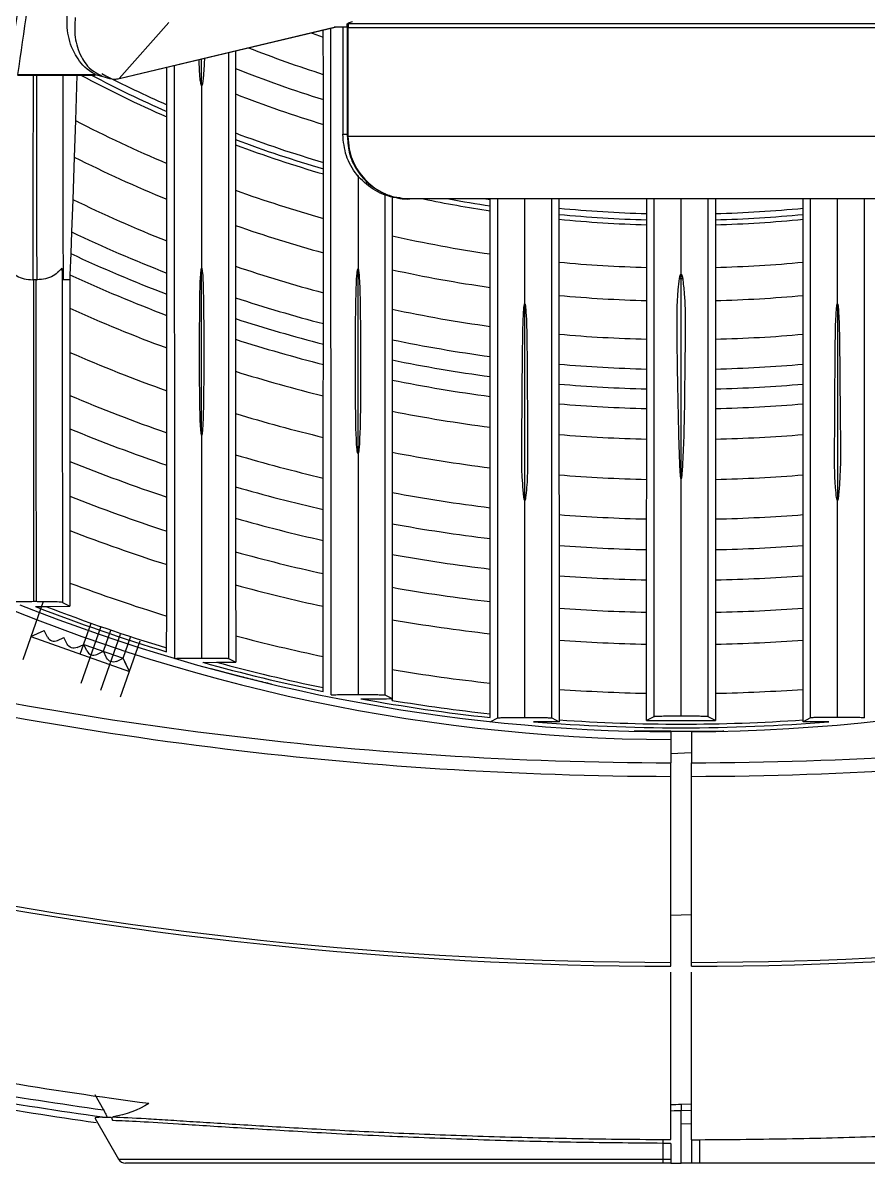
# Model space of a CAD drawing. Extents: x 9.3 to 87.2, y 0.6 to 68.8.
# Drawn here: x 79.558 to 81.18, y 22.417 to 24.606 of the extents above; entities that cross this region are included whole.
import ezdxf

# ---------------------------------------------------------------- set-up
doc = ezdxf.new("R2010")
doc.units = 0
doc.header["$MEASUREMENT"] = 0
doc.layers.add('OBJECT', color=7, linetype='CONTINUOUS')

msp = doc.modelspace()

# ---------------------------------------------------------------- linework, layer by layer
at = {"layer": 'OBJECT'}
for p, q in [((79.838, 24.6068), (79.7427, 24.4995)), ((80.1804, 24.6043), (80.182, 24.6057)), ((80.182, 24.6057), (80.1829, 24.6051)), ((79.7427, 24.4995), (80.155, 24.5979)), ((79.7461, 24.4998), (80.1569, 24.5979)), ((80.1343, 24.579), (80.1343, 24.5925)), ((80.1801, 24.5979), (80.155, 24.5979)), ((80.1716, 24.5979), (80.1716, 24.3922)), ((80.1801, 24.6009), (80.1801, 24.3882)), ((80.1817, 24.5968), (80.1817, 24.3882)), ((81.4601, 24.5968), (80.1817, 24.5968)), ((80.1829, 24.6051), (81.4589, 24.6051)), ((80.1344, 24.5073), (80.1343, 24.579)), ((79.9659, 24.5523), (79.9659, 24.5186)), ((79.8341, 24.4489), (79.8341, 24.5208)), ((79.9009, 24.4857), (79.9009, 24.5368)), ((79.9659, 24.5186), (79.9659, 24.4696)), ((79.5476, 24.5071), (79.6967, 24.5071)), ((79.5476, 24.5057), (79.6967, 24.5057)), ((79.6613, 24.5057), (79.6586, 24.4188)), ((79.6967, 24.5071), (79.7113, 24.503)), ((79.6967, 24.5057), (79.6967, 24.5071)), ((80.1344, 24.4589), (80.1344, 24.5073)), ((79.9659, 24.4696), (79.9659, 24.3948)), ((80.1344, 24.4112), (80.1344, 24.4589)), ((79.8341, 24.4358), (79.8341, 24.4489)), ((79.8341, 24.4255), (79.8341, 24.4358)), ((79.6586, 24.4188), (79.6563, 24.3485)), ((79.8341, 24.3364), (79.8341, 24.4255)), ((80.1344, 24.3383), (80.1344, 24.4112)), ((79.9659, 24.3948), (79.9659, 24.382)), ((80.1716, 24.3922), (80.1801, 24.3922)), ((80.1801, 24.3882), (80.1817, 24.3882)), ((81.4601, 24.3882), (80.1817, 24.3882)), ((79.9659, 24.382), (79.9659, 24.372)), ((79.9659, 24.372), (79.9659, 24.2848)), ((79.6563, 24.3485), (79.6536, 24.2672)), ((79.8341, 24.2674), (79.8341, 24.3364)), ((80.1344, 24.3258), (80.1344, 24.3383)), ((80.1344, 24.316), (80.1344, 24.3258)), ((80.1344, 24.2309), (80.1344, 24.316)), ((79.9659, 24.2848), (79.9659, 24.2173)), ((79.6536, 24.2672), (79.6513, 24.2047)), ((79.8341, 24.1875), (79.8341, 24.2674)), ((80.2662, 24.2721), (80.2662, 24.1975)), ((80.2967, 24.2682), (80.2957, 24.2682)), ((80.3004, 24.2682), (80.2967, 24.2682)), ((81.3414, 24.2682), (80.3004, 24.2682)), ((80.4465, 24.2682), (80.4547, 24.2669)), ((80.4547, 24.2548), (80.4547, 24.2669)), ((80.5865, 24.2682), (80.5865, 24.2505)), ((80.7549, 24.24), (80.7549, 24.2682)), ((80.8209, 24.1236), (80.8209, 24.2682)), ((80.8868, 24.2682), (80.8868, 24.24)), ((81.0553, 24.2505), (81.0553, 24.2682)), ((80.4547, 24.2453), (80.4547, 24.2548)), ((80.4547, 24.1625), (80.4547, 24.2453)), ((80.5865, 24.2505), (80.5865, 24.2384)), ((80.5865, 24.2384), (80.5865, 24.229)), ((80.7549, 24.228), (80.7549, 24.24)), ((80.8868, 24.24), (80.8868, 24.228)), ((81.0553, 24.2384), (81.0553, 24.2505)), ((81.0553, 24.229), (81.0553, 24.2384)), ((79.9659, 24.2173), (79.9659, 24.1389)), ((80.1344, 24.1648), (80.1344, 24.2309)), ((80.5865, 24.229), (80.5865, 24.1468)), ((80.7549, 24.2186), (80.7549, 24.228)), ((80.755, 24.1368), (80.7549, 24.2186)), ((80.8868, 24.228), (80.8868, 24.2186)), ((80.8868, 24.2186), (80.8868, 24.1368)), ((81.0553, 24.1468), (81.0553, 24.229)), ((79.6513, 24.2047), (79.6497, 24.1633)), ((80.2662, 24.1975), (80.2662, 24.1323)), ((79.8341, 24.1259), (79.8341, 24.1875)), ((79.6497, 24.1633), (79.6481, 24.1224)), ((80.1344, 24.088), (80.1344, 24.1648)), ((80.4547, 24.0982), (80.4547, 24.1625)), ((80.5865, 24.1468), (80.5865, 24.0829)), ((81.0553, 24.0829), (81.0553, 24.1468)), ((79.834, 24.085), (79.8341, 24.1259)), ((79.9009, 23.815), (79.9009, 24.135)), ((79.9659, 24.1389), (79.9659, 24.0785)), ((80.2009, 23.7796), (80.2009, 24.1338)), ((80.2662, 24.1323), (80.2662, 24.0565)), ((80.755, 24.0731), (80.755, 24.1368)), ((80.8209, 24.1155), (80.8209, 24.1236)), ((80.8868, 24.1368), (80.8868, 24.0731)), ((79.5768, 24.113), (79.5784, 24.1131)), ((79.5834, 24.1131), (79.5784, 24.1131)), ((79.5834, 24.1131), (79.585, 24.113)), ((79.6478, 24.1131), (79.6349, 24.1131)), ((79.6481, 24.1224), (79.6478, 24.1131)), ((79.6478, 24.1131), (79.6478, 24.0582)), ((80.8209, 23.7311), (80.8209, 24.1155)), ((79.834, 24.0446), (79.834, 24.085)), ((80.1344, 24.0288), (80.1344, 24.088)), ((80.4547, 24.0234), (80.4547, 24.0982)), ((80.5865, 24.0829), (80.5865, 24.0085)), ((81.0553, 24.0085), (81.0553, 24.0829)), ((79.6478, 24.0582), (79.6478, 23.9736)), ((79.9659, 24.0785), (79.9659, 24.0384)), ((80.5209, 23.6942), (80.5209, 24.0669)), ((80.755, 23.999), (80.755, 24.0731)), ((80.8868, 24.0731), (80.8868, 23.999)), ((81.1209, 24.0669), (81.1209, 23.6942)), ((79.834, 23.9822), (79.834, 24.0446)), ((79.9659, 24.0384), (79.9659, 23.9987)), ((80.2662, 24.0565), (80.2662, 23.9979)), ((80.1344, 23.9894), (80.1344, 24.0288)), ((80.4547, 23.9656), (80.4547, 24.0234)), ((79.9659, 23.9987), (79.9659, 23.9373)), ((80.2662, 23.9979), (80.2662, 23.959)), ((80.5865, 24.0085), (80.5865, 23.9509)), ((80.7549, 23.9416), (80.755, 23.999)), ((80.8868, 23.999), (80.8868, 23.9416)), ((81.0553, 23.9509), (81.0553, 24.0085)), ((79.6478, 23.9736), (79.6478, 23.8909)), ((79.834, 23.8999), (79.834, 23.9822)), ((80.1344, 23.9504), (80.1344, 23.9894)), ((80.1343, 23.8901), (80.1344, 23.9504)), ((80.2662, 23.959), (80.2662, 23.9205)), ((80.4547, 23.9271), (80.4547, 23.9656)), ((80.5865, 23.9509), (80.5865, 23.9127)), ((81.0553, 23.9127), (81.0553, 23.9509)), ((79.9659, 23.9373), (79.966, 23.8563)), ((80.4547, 23.889), (80.4547, 23.9271)), ((80.7549, 23.9035), (80.7549, 23.9416)), ((80.8868, 23.9416), (80.8869, 23.9035)), ((80.2662, 23.9205), (80.2662, 23.8608)), ((80.5865, 23.9127), (80.5865, 23.8748)), ((81.0553, 23.8748), (81.0553, 23.9127)), ((79.6478, 23.8909), (79.6479, 23.8271)), ((79.834, 23.8194), (79.834, 23.8999)), ((80.1343, 23.8105), (80.1343, 23.8901)), ((80.4547, 23.83), (80.4547, 23.889)), ((80.7549, 23.8657), (80.7549, 23.9035)), ((80.8869, 23.9035), (80.8869, 23.8657)), ((80.5865, 23.8748), (80.5865, 23.8161)), ((80.7549, 23.8072), (80.7549, 23.8657)), ((80.8869, 23.8657), (80.8869, 23.8072)), ((81.0553, 23.8161), (81.0553, 23.8748)), ((79.966, 23.8563), (79.966, 23.777)), ((80.2662, 23.8608), (80.2662, 23.782)), ((79.6479, 23.8271), (79.6479, 23.7644)), ((79.8339, 23.7571), (79.834, 23.8194)), ((80.4546, 23.752), (80.4547, 23.83)), ((80.1343, 23.7324), (80.1343, 23.8105)), ((80.5865, 23.8161), (80.5865, 23.7385)), ((80.7549, 23.7298), (80.7549, 23.8072)), ((80.8869, 23.8072), (80.8869, 23.7298)), ((81.0552, 23.7385), (81.0553, 23.8161)), ((79.966, 23.777), (79.966, 23.7156)), ((80.2662, 23.782), (80.2663, 23.7046)), ((79.6479, 23.7644), (79.648, 23.6975)), ((79.8339, 23.6959), (79.8339, 23.7571)), ((80.4546, 23.6755), (80.4546, 23.752)), ((80.1343, 23.672), (80.1343, 23.7324)), ((80.5865, 23.7385), (80.5866, 23.6622)), ((80.7548, 23.6538), (80.7549, 23.7298)), ((80.8869, 23.7298), (80.887, 23.6538)), ((81.0552, 23.6622), (81.0552, 23.7385)), ((79.966, 23.7156), (79.966, 23.6552)), ((79.648, 23.6975), (79.648, 23.6317)), ((79.8339, 23.6306), (79.8339, 23.6959)), ((80.2663, 23.7046), (80.2663, 23.6447)), ((80.5209, 23.6896), (80.5209, 23.6942)), ((81.1209, 23.6942), (81.1209, 23.6896)), ((80.1342, 23.6125), (80.1343, 23.672)), ((80.4546, 23.6162), (80.4546, 23.6755)), ((79.966, 23.6552), (79.9661, 23.5908)), ((80.2663, 23.6447), (80.2663, 23.5857)), ((80.5866, 23.6622), (80.5866, 23.6032)), ((80.7548, 23.5949), (80.7548, 23.6538)), ((80.887, 23.6538), (80.887, 23.5949)), ((81.0552, 23.6032), (81.0552, 23.6622)), ((79.648, 23.6317), (79.6481, 23.5308)), ((79.8338, 23.5662), (79.8339, 23.6306)), ((80.1342, 23.5489), (80.1342, 23.6125)), ((80.4546, 23.5577), (80.4546, 23.6162)), ((80.5866, 23.6032), (80.5866, 23.545)), ((81.0552, 23.545), (81.0552, 23.6032)), ((79.9661, 23.5908), (79.9661, 23.5272)), ((80.2663, 23.5857), (80.2663, 23.5227)), ((80.7548, 23.5369), (80.7548, 23.5949)), ((80.887, 23.5949), (80.887, 23.5369)), ((79.8338, 23.4674), (79.8338, 23.5662)), ((80.4545, 23.4952), (80.4546, 23.5577)), ((80.1342, 23.4862), (80.1342, 23.5489)), ((80.5866, 23.545), (80.5867, 23.4827)), ((80.7547, 23.4748), (80.7548, 23.5369)), ((80.887, 23.5369), (80.8871, 23.4748)), ((81.0551, 23.4827), (81.0552, 23.545)), ((79.6481, 23.5308), (79.6481, 23.4863)), ((79.9661, 23.5272), (79.9662, 23.4295)), ((80.2663, 23.5227), (80.2664, 23.4605)), ((79.5581, 23.3843), (79.5974, 23.4959)), ((79.5838, 23.4951), (79.578, 23.4951)), ((79.6337, 23.4936), (79.6481, 23.4863)), ((80.4545, 23.4335), (80.4545, 23.4952)), ((79.5821, 23.4856), (79.6017, 23.4858)), ((79.6017, 23.4858), (79.6481, 23.4863)), ((79.8337, 23.4063), (79.8338, 23.4674)), ((80.1341, 23.3898), (80.1342, 23.4862)), ((80.5867, 23.4827), (80.5867, 23.4213)), ((80.7547, 23.4135), (80.7547, 23.4748)), ((80.8871, 23.4748), (80.8871, 23.4135)), ((81.0551, 23.4213), (81.0551, 23.4827)), ((79.668, 23.3945), (79.689, 23.454)), ((79.6696, 23.3389), (79.7075, 23.4463)), ((80.2664, 23.4605), (80.2664, 23.3648)), ((79.5734, 23.4279), (79.5989, 23.4398)), ((79.5734, 23.4279), (79.7625, 23.3612)), ((79.6051, 23.4271), (79.5989, 23.4398)), ((79.624, 23.4205), (79.6367, 23.4264)), ((79.6429, 23.4138), (79.6367, 23.4264)), ((79.7074, 23.3255), (79.7453, 23.433)), ((79.7124, 23.3998), (79.7266, 23.4402)), ((79.7502, 23.3864), (79.7644, 23.4269)), ((79.9662, 23.4295), (79.9662, 23.3791)), ((80.4544, 23.3387), (80.4545, 23.4335)), ((79.6618, 23.4071), (79.6745, 23.4131)), ((79.6745, 23.4131), (79.7502, 23.3864)), ((79.6807, 23.4005), (79.6745, 23.4131)), ((79.7453, 23.3122), (79.7831, 23.4197)), ((79.8337, 23.3988), (79.8337, 23.4063)), ((80.5867, 23.4213), (80.5867, 23.3267)), ((80.7546, 23.3192), (80.7547, 23.4135)), ((80.8871, 23.4135), (80.8872, 23.3192)), ((81.055, 23.3267), (81.0551, 23.4213)), ((79.6996, 23.3938), (79.7124, 23.3998)), ((79.7185, 23.3872), (79.7124, 23.3998)), ((79.7374, 23.3805), (79.7502, 23.3864)), ((79.7625, 23.3612), (79.7502, 23.3864)), ((79.7563, 23.3738), (79.7502, 23.3864)), ((79.9526, 23.386), (79.9662, 23.3791)), ((80.1341, 23.33), (80.1341, 23.3898)), ((79.9029, 23.3786), (79.9294, 23.3788)), ((80.2664, 23.3648), (80.2665, 23.3055)), ((80.4544, 23.2798), (80.4544, 23.3387)), ((80.1341, 23.3227), (80.1341, 23.33)), ((80.2526, 23.316), (80.2665, 23.3089)), ((80.5867, 23.3267), (80.5868, 23.2681)), ((80.7546, 23.267), (80.7546, 23.3192)), ((80.8872, 23.3192), (80.8872, 23.267)), ((81.055, 23.2681), (81.055, 23.3267)), ((80.2665, 23.3055), (80.2665, 23.3089)), ((80.4544, 23.2726), (80.4544, 23.2798)), ((80.4545, 23.2645), (80.4691, 23.272)), ((80.5726, 23.272), (80.5868, 23.2647)), ((80.8872, 23.267), (80.8729, 23.2743)), ((80.5868, 23.2647), (80.5375, 23.2646)), ((80.5868, 23.2681), (80.5868, 23.2647)), ((81.055, 23.2647), (81.055, 23.2681)), ((81.1042, 23.2646), (81.055, 23.2647)), ((80.8009, 23.2464), (80.7309, 23.2464)), ((80.8009, 23.2464), (80.8009, 23.2452)), ((80.8009, 23.2464), (80.9009, 23.2464)), ((80.8009, 23.2302), (80.8009, 23.1857)), ((80.8409, 23.2452), (80.8409, 23.1857)), ((80.8409, 23.2046), (80.8009, 23.203)), ((80.8009, 22.8025), (80.8009, 23.1597)), ((80.8409, 22.8025), (80.8409, 23.1597)), ((80.8409, 22.8942), (80.8009, 22.8929)), ((79.6957, 22.5489), (79.7124, 22.5196)), ((80.8209, 22.5304), (80.8409, 22.5311)), ((80.8209, 22.5304), (80.8209, 22.5179)), ((79.7107, 22.5055), (79.727, 22.5055)), ((80.8409, 22.5186), (80.8209, 22.5179)), ((80.8209, 22.4172), (80.8209, 22.5179)), ((79.6963, 22.5031), (79.7416, 22.4247)), ((80.8209, 22.4927), (80.8409, 22.4934)), ((80.8209, 22.4172), (80.8209, 22.4927)), ((80.8409, 22.4623), (80.8409, 22.4172)), ((80.8559, 22.4623), (80.8559, 22.4172)), ((80.7859, 22.4553), (80.7859, 22.4247)), ((80.8009, 22.4552), (80.8009, 22.4247)), ((79.7416, 22.4247), (80.7859, 22.4247)), ((80.7859, 22.4172), (79.7546, 22.4172)), ((80.7859, 22.4247), (80.8009, 22.4247)), ((80.7859, 22.4247), (80.7859, 22.4172)), ((80.8009, 22.4172), (80.7859, 22.4172)), ((80.8009, 22.4247), (80.8009, 22.4172)), ((80.8009, 22.4172), (80.8209, 22.4172)), ((80.8409, 22.4172), (80.8209, 22.4172)), ((80.8559, 22.4172), (80.8409, 22.4172)), ((81.8959, 22.4172), (80.8559, 22.4172))]:
    msp.add_line(p, q, dxfattribs=at)
at = {"layer": 'OBJECT', "flags": 128}
for points in [[(80.1109, 24.5869), (80.113, 24.5862), (80.1343, 24.579)], [(79.5774, 24.5057), (79.5774, 24.4877), (79.5771, 24.3034), (79.5768, 24.1131), (79.5768, 24.1131), (79.5768, 24.1131)], [(79.6343, 24.5057), (79.6345, 24.3145), (79.6347, 24.2114), (79.6349, 24.1131), (79.6349, 24.1131), (79.6349, 24.1131)], [(79.7427, 24.4995), (79.7455, 24.4997), (79.7461, 24.4998)], [(79.6051, 23.4271), (79.6065, 23.4248), (79.6084, 23.4228), (79.6107, 23.4211), (79.6132, 23.42), (79.6159, 23.4193), (79.6186, 23.4192), (79.6214, 23.4196), (79.624, 23.4205)], [(79.6618, 23.4071), (79.6592, 23.4062), (79.6565, 23.4058), (79.6537, 23.406), (79.651, 23.4066), (79.6485, 23.4078), (79.6462, 23.4094), (79.6444, 23.4115), (79.6429, 23.4138)], [(79.6807, 23.4005), (79.6822, 23.3981), (79.684, 23.3961), (79.6863, 23.3945), (79.6888, 23.3933), (79.6915, 23.3926), (79.6943, 23.3925), (79.697, 23.3929), (79.6996, 23.3938)], [(79.7374, 23.3805), (79.7348, 23.3796), (79.7321, 23.3792), (79.7293, 23.3793), (79.7266, 23.38), (79.7241, 23.3811), (79.7219, 23.3828), (79.72, 23.3848), (79.7185, 23.3872)], [(80.7689, 23.2743), (80.7675, 23.2736), (80.7546, 23.267)], [(81.0691, 23.272), (81.0678, 23.2713), (81.055, 23.2647)], [(80.9029, 23.2462), (80.9028, 23.2462), (80.9009, 23.2464)], [(79.727, 22.5055), (79.7271, 22.5053), (79.7306, 22.499)], [(80.8209, 22.5179), (80.8142, 22.5177), (80.8075, 22.5174), (80.8009, 22.5172)]]:
    msp.add_lwpolyline(points, dxfattribs=at)
at = {"layer": 'OBJECT'}
for centre, radius, start, end in [((80.2122, 24.5968), 0.0305, 164.2664, 179.9964), ((80.8209, 26.6652), 2.2645, 248.5012, 252.3518), ((80.8209, 26.6652), 2.3106, 248.2825, 252.7162), ((80.8209, 26.6652), 2.4474, 241.9274, 246.2212), ((80.8209, 26.6652), 2.438, 242.3443, 246.1239), ((80.8209, 26.6652), 2.4261, 242.7318, 245.9989), ((80.8209, 26.6652), 2.3562, 248.7233, 253.061), ((80.8209, 26.6652), 3.42, 270.3351, 319.7434), ((80.8209, 26.6652), 3.435, 220.5512, 269.6664), ((80.8209, 26.6652), 2.5293, 242.644, 247.0353), ((80.8209, 26.6652), 2.4261, 249.3643, 253.5626), ((80.8209, 26.6652), 2.438, 249.4703, 253.6455), ((80.8209, 26.6652), 2.4474, 249.5527, 253.71), ((80.8209, 26.6652), 2.5929, 243.3127, 247.6301), ((80.8209, 26.6652), 2.5293, 250.2426, 254.251), ((80.8209, 26.6652), 2.667, 244.0432, 248.2836), ((80.8209, 26.6652), 2.4474, 258.3487, 261.3954), ((80.8209, 26.6652), 2.438, 259.473, 261.362), ((80.8209, 26.6652), 2.4261, 264.4549, 268.4425), ((80.8209, 26.6652), 2.438, 264.4823, 268.4501), ((80.8209, 26.6652), 2.4261, 271.5575, 275.5451), ((80.8209, 26.6652), 2.438, 271.5499, 275.5177), ((80.8209, 26.6652), 2.5929, 250.7468, 254.6475), ((80.8209, 26.6652), 2.4474, 264.5036, 268.456), ((80.8209, 26.6652), 2.4474, 271.544, 275.4964), ((80.8209, 26.6652), 2.7243, 244.5762, 248.7629), ((80.8209, 26.6652), 2.5293, 257.3308, 261.6758), ((80.8209, 26.6652), 2.7624, 244.9155, 249.0695), ((80.8209, 26.6652), 2.5293, 264.682, 268.5062), ((80.8209, 26.6652), 2.5293, 271.4938, 275.318), ((80.8209, 26.6652), 2.667, 251.3016, 255.0839), ((80.8209, 26.6652), 2.5929, 257.6466, 261.8817), ((80.8209, 26.6652), 2.8002, 245.2407, 249.3646), ((80.8209, 24.1829), 0.0674, 267.3423, 270.0025), ((80.8209, 24.1829), 0.0674, 269.9973, 272.6579), ((80.8209, 26.6652), 2.5929, 264.8128, 268.5432), ((80.8209, 26.6652), 2.5929, 271.4568, 275.1872), ((80.8209, 26.6652), 2.8588, 245.7726, 249.8053), ((80.8209, 26.6652), 2.7243, 251.7095, 255.4047), ((80.8209, 26.6652), 2.7624, 251.9707, 255.6102), ((80.8209, 26.6652), 2.667, 257.9949, 262.1085), ((80.8209, 26.6652), 2.8002, 252.2223, 255.8082), ((80.8209, 26.6652), 2.7243, 258.2514, 262.2754), ((80.8209, 26.6652), 2.667, 264.9573, 268.5834), ((80.8209, 26.6652), 2.667, 271.4166, 275.0427), ((80.8209, 26.6652), 2.9361, 246.4506, 250.3588), ((80.8209, 26.6652), 2.7624, 258.4159, 262.3824), ((80.8209, 26.6652), 2.7243, 265.064, 268.6129), ((80.8209, 26.6652), 2.7243, 271.3871, 274.936), ((80.8209, 26.6652), 2.8588, 252.5985, 256.1042), ((80.8209, 26.6652), 2.8002, 258.5745, 262.4855), ((80.8209, 26.6652), 2.7624, 265.1324, 268.6317), ((80.8209, 26.6652), 2.7624, 271.3683, 274.8676), ((80.8209, 26.6652), 3.0121, 247.0799, 250.8733), ((80.8209, 26.6652), 2.8002, 265.1984, 268.6499), ((80.8209, 26.6652), 2.8002, 271.3501, 274.8016), ((80.8209, 26.6652), 2.9361, 253.0714, 256.4768), ((80.8209, 26.6652), 2.8588, 258.8118, 262.6399), ((80.8209, 26.6652), 3.071, 247.5442, 251.2534), ((80.8209, 26.6652), 2.8588, 265.2973, 268.677), ((80.8209, 26.6652), 2.8588, 271.323, 274.7027), ((80.8209, 26.6652), 3.0121, 253.5113, 256.8236), ((80.8209, 26.6652), 2.9361, 259.1107, 262.8342), ((80.8209, 26.6652), 3.129, 247.9836, 251.6132), ((80.8209, 26.6652), 2.9361, 265.422, 268.7112), ((80.8209, 26.6652), 2.9361, 271.2888, 274.578), ((80.8209, 26.6652), 3.071, 253.8366, 257.0801), ((80.8209, 26.6652), 3.1911, 248.4343, 251.9825), ((80.8209, 26.6652), 3.0121, 259.3892, 263.0154), ((80.5209, 23.7561), 0.0619, 268.5028, 270.0182), ((80.5209, 23.7561), 0.0619, 269.9818, 271.4972), ((81.1209, 23.7561), 0.0619, 268.5029, 270.0181), ((81.1209, 23.756), 0.0619, 269.9816, 271.4974), ((80.8209, 26.6652), 3.129, 254.1448, 257.3232), ((80.8209, 26.6652), 3.071, 259.5954, 263.1494), ((80.8209, 26.6652), 3.0121, 265.5383, 268.7432), ((80.8209, 26.6652), 3.0121, 271.2568, 274.4617), ((80.8209, 26.6652), 3.2524, 248.8613, 252.3327), ((80.8209, 26.6652), 3.071, 265.6244, 268.7667), ((80.8209, 26.6652), 3.071, 271.2333, 274.3756), ((80.8209, 26.6652), 3.1911, 254.4617, 257.5731), ((80.8209, 26.6652), 3.129, 259.791, 263.2766), ((80.8209, 26.6652), 3.129, 265.7063, 268.789), ((80.8209, 26.6652), 3.129, 271.211, 274.2937), ((80.8209, 26.6652), 3.3466, 249.4851, 252.845), ((80.8209, 26.6652), 3.2524, 254.7624, 257.8103), ((80.8209, 26.6652), 3.1911, 259.9922, 263.4073), ((80.8209, 26.6652), 3.42, 248.2245, 269.6649), ((80.8209, 26.6652), 3.4123, 248.7143, 253.1844), ((80.8209, 26.6652), 3.4051, 249.0192, 253.1478), ((80.8209, 26.6652), 3.1911, 265.7905, 268.8118), ((80.8209, 26.6652), 3.1911, 271.1882, 274.2095), ((80.8209, 26.6652), 3.2524, 260.1834, 263.5315), ((80.8209, 26.6652), 3.3466, 255.2027, 258.1578), ((80.8209, 30.4142), 7.2285, 255.85261, 269.84147), ((80.8209, 26.6652), 3.2524, 265.8706, 268.8335), ((80.8209, 30.4142), 7.2285, 270.15853, 284.14739), ((80.8209, 26.6652), 3.2524, 271.1665, 274.1294), ((80.8209, 30.4142), 7.2545, 255.85261, 269.84204), ((80.8209, 30.4142), 7.2545, 270.15796, 284.14739), ((80.8209, 26.6652), 3.4123, 254.3949, 258.3883), ((80.8209, 26.6652), 3.4051, 254.8234, 258.3634), ((80.8209, 26.6652), 3.3466, 260.4635, 263.7136), ((80.8209, 26.6652), 3.3466, 265.988, 268.8652), ((80.8209, 26.6652), 3.3466, 271.1348, 274.012), ((80.8209, 26.6652), 3.4123, 259.6257, 263.8344), ((80.8209, 26.6652), 3.4051, 260.6293, 263.8214), ((80.8209, 26.6652), 3.4123, 265.2369, 274.7631), ((80.8209, 26.6652), 3.4051, 266.0575, 273.9425), ((80.8209, 30.4142), 7.6117, 257.97291, 269.84945), ((80.8209, 30.4142), 7.6117, 270.15055, 282.02709), ((80.8209, 30.4142), 7.6191, 257.97291, 269.8496), ((80.8209, 30.4142), 7.6191, 270.1504, 282.02709), ((80.8209, 30.4142), 7.998, 258.42487, 261.93288), ((81.4219, 22.4534), 0.636, 179.1598, 179.8336), ((79.7546, 22.4322), 0.015, 210, 270)]:
    msp.add_arc(centre, radius, start, end, dxfattribs=at)
for centre, major_axis, ratio, start_param, end_param in [((80.8209, 24.597), (0.651, 0), 0.069941, 2.890993, 2.947803), ((79.7431, 24.5997), (0.1149, 0.0604), 0.732352, 4.272825, 4.341137)]:
    msp.add_ellipse(centre, major_axis=major_axis, ratio=ratio, start_param=start_param, end_param=end_param, dxfattribs=at)
for points, knots in [([(79.5326, 24.5212), (79.5447, 24.6033), (79.5688, 24.7676), (79.6013, 25.0621), (79.6195, 25.2886), (79.6292, 25.4097)], [0, 0, 0, 0, 0.317095, 0.63522, 1, 1, 1, 1]), ([(79.6402, 25.3514), (79.6318, 25.2459), (79.6149, 25.0352), (79.5838, 24.7544), (79.5597, 24.5896), (79.5476, 24.5071)], [0, 0, 0, 0, 0.33345, 0.666185, 1, 1, 1, 1]), ([(79.6967, 24.5071), (79.693, 24.5094), (79.6746, 24.5206), (79.6551, 24.5474), (79.6414, 24.5864), (79.6427, 24.6154), (79.6434, 24.6301)], [0, 0, 0, 0, 0.0671224, 0.3319209, 0.6620183, 1, 1, 1, 1]), ([(79.6584, 24.6167), (79.6575, 24.6039), (79.6558, 24.5781), (79.6673, 24.5436), (79.6839, 24.5175), (79.705, 24.5064), (79.7113, 24.503)], [0, 0, 0, 0, 0.318194, 0.64127, 0.891637, 1, 1, 1, 1]), ([(80.1491, 23.316), (80.1491, 23.3905), (80.1491, 23.5371), (80.1491, 23.7667), (80.1491, 24.0023), (80.149, 24.252), (80.149, 24.4527), (80.149, 24.5727), (80.149, 24.596)], [0, 0, 0, 0, 0.197285, 0.388457, 0.571816, 0.756729, 0.952756, 1, 1, 1, 1]), ([(80.1803, 24.6009), (80.1802, 24.6016), (80.1801, 24.6026), (80.1803, 24.604), (80.1804, 24.6043)], [0, 0, 0, 0, 0.789818, 1, 1, 1, 1]), ([(80.1817, 24.5968), (80.1811, 24.597), (80.1801, 24.5973), (80.1802, 24.5999), (80.1803, 24.6009)], [0, 0, 0, 0, 0.6292569, 1, 1, 1, 1]), ([(79.9527, 24.5492), (79.9527, 24.5376), (79.9527, 24.4697), (79.9527, 24.3134), (79.9527, 24.0893), (79.9527, 23.8434), (79.9527, 23.6092), (79.9526, 23.4609), (79.9526, 23.386)], [0, 0, 0, 0, 0.025734, 0.1517298, 0.3652416, 0.5730504, 0.784588, 1, 1, 1, 1]), ([(79.8491, 23.386), (79.8491, 23.4494), (79.8491, 23.5754), (79.8491, 23.7728), (79.8491, 23.9758), (79.8491, 24.1911), (79.849, 24.3725), (79.849, 24.4895), (79.849, 24.5244)], [0, 0, 0, 0, 0.18663, 0.370676, 0.551076, 0.731948, 0.920111, 1, 1, 1, 1]), ([(79.9009, 24.4857), (79.9009, 24.4857), (79.9008, 24.4857), (79.9007, 24.4857), (79.9004, 24.486), (79.8999, 24.487), (79.8989, 24.4914), (79.897, 24.5077), (79.8964, 24.5234), (79.8958, 24.5356)], [0, 0, 0, 0, 0.001227, 0.002847, 0.005847, 0.018735, 0.069603, 0.272167, 1, 1, 1, 1]), ([(79.9061, 24.538), (79.9061, 24.5371), (79.9059, 24.5306), (79.9053, 24.5205), (79.9046, 24.5089), (79.904, 24.5012), (79.9034, 24.496), (79.9029, 24.4925), (79.9026, 24.4902), (79.9023, 24.4887), (79.902, 24.4876), (79.9018, 24.487), (79.9016, 24.4865), (79.9015, 24.4862), (79.9013, 24.486), (79.9012, 24.4858), (79.9011, 24.4857), (79.901, 24.4857), (79.9009, 24.4857), (79.9009, 24.4857)], [0, 0, 0, 0, 0.0539085, 0.3655835, 0.5743129, 0.7141154, 0.8077784, 0.8705648, 0.9126837, 0.9409738, 0.9600103, 0.9728571, 0.9815656, 0.9875094, 0.9916043, 0.9958205, 0.997532, 0.9989937, 1, 1, 1, 1]), ([(79.585, 24.1131), (79.585, 24.1131), (79.585, 24.1365), (79.5847, 24.2218), (79.5846, 24.3463), (79.5844, 24.456), (79.5844, 24.5057)], [0, 0, 0, 0, 0.0000028, 0.2256223, 0.6487809, 1, 1, 1, 1]), ([(79.7113, 24.503), (79.7114, 24.503), (79.7167, 24.5011), (79.7241, 24.499), (79.7323, 24.4981), (79.7343, 24.4979)], [0, 0, 0, 0, 0.01108, 0.760625, 1, 1, 1, 1]), ([(79.9009, 24.4857), (79.9009, 24.417), (79.9009, 24.2966), (79.9009, 24.1836), (79.9009, 24.135)], [0, 0, 0, 0, 0.570137, 1, 1, 1, 1]), ([(80.2957, 24.2682), (80.2865, 24.2688), (80.2634, 24.2703), (80.2285, 24.2852), (80.1971, 24.3133), (80.1758, 24.3504), (80.173, 24.3783), (80.1717, 24.3922)], [0, 0, 0, 0, 0.142128, 0.356771, 0.571216, 0.785596, 1, 1, 1, 1]), ([(80.1806, 24.3882), (80.1814, 24.3764), (80.183, 24.3519), (80.2004, 24.3181), (80.2272, 24.2902), (80.2617, 24.2729), (80.2875, 24.267), (80.3003, 24.2682), (80.3004, 24.2682)], [0, 0, 0, 0, 0.1865829, 0.3889043, 0.5916839, 0.7946234, 0.9987601, 1, 1, 1, 1]), ([(80.1817, 24.3882), (80.1822, 24.38), (80.1835, 24.3584), (80.197, 24.3248), (80.2238, 24.2936), (80.2598, 24.2723), (80.2869, 24.2696), (80.3004, 24.2682)], [0, 0, 0, 0, 0.130424, 0.345737, 0.563649, 0.782296, 1, 1, 1, 1]), ([(80.2009, 24.3129), (80.2009, 24.2921), (80.2009, 24.2306), (80.2009, 24.1723), (80.2009, 24.1338)], [0, 0, 0, 0, 0.339641, 1, 1, 1, 1]), ([(80.2527, 24.2793), (80.2527, 24.2632), (80.2527, 24.1347), (80.2527, 23.9104), (80.2527, 23.6037), (80.2526, 23.4134), (80.2526, 23.316)], [0, 0, 0, 0, 0.044552, 0.354138, 0.669205, 1, 1, 1, 1]), ([(80.4691, 23.272), (80.4691, 23.3463), (80.4691, 23.4924), (80.4691, 23.7203), (80.4691, 23.9543), (80.4691, 24.1343), (80.4691, 24.2443), (80.4691, 24.2682)], [0, 0, 0, 0, 0.2459089, 0.4832171, 0.7094072, 0.9368161, 1, 1, 1, 1]), ([(80.5209, 24.0669), (80.5209, 24.1201), (80.5209, 24.1857), (80.5209, 24.2551), (80.5209, 24.2682)], [0, 0, 0, 0, 0.811069, 1, 1, 1, 1]), ([(80.5726, 23.272), (80.5726, 23.3536), (80.5727, 23.5134), (80.5727, 23.765), (80.5727, 24.0132), (80.5727, 24.1859), (80.5727, 24.2682)], [0, 0, 0, 0, 0.2695246, 0.5279323, 0.7751014, 1, 1, 1, 1]), ([(80.7689, 23.2743), (80.7689, 23.3351), (80.7689, 23.4558), (80.7689, 23.6449), (80.7689, 23.8411), (80.7689, 24.0473), (80.7689, 24.1942), (80.7689, 24.2682)], [0, 0, 0, 0, 0.201448, 0.400383, 0.596268, 0.796679, 1, 1, 1, 1]), ([(80.8729, 23.2743), (80.8729, 23.3351), (80.8729, 23.4558), (80.8729, 23.6449), (80.8729, 23.8411), (80.8729, 24.0473), (80.8729, 24.1942), (80.8729, 24.2682)], [0, 0, 0, 0, 0.201448, 0.400383, 0.596268, 0.796679, 1, 1, 1, 1]), ([(81.0691, 23.272), (81.0691, 23.3536), (81.0691, 23.5134), (81.0691, 23.765), (81.0691, 24.0132), (81.0691, 24.1859), (81.0691, 24.2682)], [0, 0, 0, 0, 0.2695246, 0.5279323, 0.7751014, 1, 1, 1, 1]), ([(81.1209, 24.0669), (81.1209, 24.1201), (81.1209, 24.1857), (81.1209, 24.2551), (81.1209, 24.2682)], [0, 0, 0, 0, 0.811069, 1, 1, 1, 1]), ([(81.1726, 23.272), (81.1726, 23.3463), (81.1727, 23.4924), (81.1727, 23.7203), (81.1727, 23.9543), (81.1727, 24.1343), (81.1727, 24.2443), (81.1727, 24.2682)], [0, 0, 0, 0, 0.245909, 0.483217, 0.709407, 0.936816, 1, 1, 1, 1]), ([(79.5284, 24.1317), (79.5284, 24.132), (79.5286, 24.1336), (79.529, 24.1352), (79.5311, 24.1333), (79.5359, 24.1276), (79.5453, 24.1201), (79.56, 24.1138), (79.5712, 24.1133), (79.5768, 24.113)], [0, 0, 0, 0, 0.040977, 0.17211, 0.285127, 0.396954, 0.598358, 0.799165, 1, 1, 1, 1]), ([(79.6334, 24.1317), (79.6333, 24.132), (79.6332, 24.1336), (79.6328, 24.1352), (79.6307, 24.1333), (79.6258, 24.1276), (79.6165, 24.1201), (79.6018, 24.1138), (79.5906, 24.1133), (79.585, 24.113)], [0, 0, 0, 0, 0.040977, 0.172109, 0.285126, 0.396956, 0.598359, 0.799165, 1, 1, 1, 1]), ([(79.6349, 24.1131), (79.6346, 24.1148), (79.6341, 24.1194), (79.6336, 24.127), (79.6334, 24.1317)], [0, 0, 0, 0, 0.387466, 1, 1, 1, 1]), ([(79.6334, 24.1317), (79.6334, 24.1254), (79.6334, 24.119), (79.6334, 24.1131), (79.6334, 24.1131)], [0, 0, 0, 0, 0.999918, 1, 1, 1, 1]), ([(79.9009, 23.815), (79.9009, 23.815), (79.9009, 23.815), (79.9008, 23.815), (79.9007, 23.8151), (79.9005, 23.8155), (79.9, 23.8171), (79.8992, 23.8237), (79.8977, 23.85), (79.8969, 23.9158), (79.8965, 23.9985), (79.8976, 24.0721), (79.8978, 24.1096), (79.8998, 24.1267), (79.8998, 24.1336), (79.9007, 24.1349), (79.9008, 24.1349), (79.9008, 24.135), (79.9009, 24.135), (79.9009, 24.135), (79.9009, 24.135)], [0, 0, 0, 0, 0.000073, 0.000168, 0.000347, 0.00112, 0.004171, 0.016323, 0.064876, 0.25904, 0.647344, 0.841485, 0.938556, 0.987097, 0.999253, 0.999633, 0.999825, 0.999893, 0.999963, 1, 1, 1, 1]), ([(79.9009, 24.135), (79.9009, 24.135), (79.9009, 24.135), (79.901, 24.1349), (79.9011, 24.1349), (79.9013, 24.1345), (79.9018, 24.1327), (79.9027, 24.1255), (79.9041, 24.0969), (79.905, 24.0266), (79.9051, 23.9417), (79.9044, 23.8691), (79.9034, 23.8357), (79.9023, 23.8216), (79.9018, 23.8175), (79.9014, 23.8157), (79.9012, 23.8152), (79.901, 23.8151), (79.901, 23.815), (79.9009, 23.815), (79.9009, 23.815), (79.9009, 23.815), (79.9009, 23.815)], [0, 0, 0, 0, 0.000077, 0.000177, 0.000362, 0.001009, 0.00413, 0.016532, 0.066082, 0.264225, 0.660485, 0.858604, 0.957665, 0.982431, 0.994817, 0.997914, 0.999468, 0.999733, 0.999822, 0.999913, 0.999966, 1, 1, 1, 1]), ([(80.2009, 23.7796), (80.2009, 23.7796), (80.2008, 23.7796), (80.2008, 23.7796), (80.2006, 23.7797), (80.2003, 23.7803), (80.1997, 23.7825), (80.1985, 23.7914), (80.1966, 23.8273), (80.196, 23.917), (80.1955, 24.0165), (80.1975, 24.0961), (80.1983, 24.12), (80.1997, 24.1299), (80.2, 24.1328), (80.2007, 24.1337), (80.2008, 24.1337), (80.2009, 24.1338), (80.2009, 24.1338), (80.2009, 24.1338)], [0, 0, 0, 0, 0.0000918, 0.0002132, 0.0004379, 0.0012194, 0.0049866, 0.0199572, 0.0797671, 0.3189406, 0.7971676, 0.9168453, 0.9766882, 0.9916503, 0.9991479, 0.9996174, 0.9998545, 0.9999524, 1, 1, 1, 1]), ([(80.2009, 24.1338), (80.2009, 24.1338), (80.2009, 24.1338), (80.201, 24.1338), (80.201, 24.1337), (80.2011, 24.1337), (80.2011, 24.1336), (80.2013, 24.1334), (80.2014, 24.1331), (80.2021, 24.131), (80.2031, 24.1217), (80.2044, 24.0984), (80.2059, 24.0199), (80.2058, 23.9203), (80.2053, 23.8296), (80.2033, 23.792), (80.2021, 23.7826), (80.2015, 23.7803), (80.2012, 23.7798), (80.201, 23.7796), (80.2009, 23.7796), (80.2009, 23.7796), (80.2009, 23.7796)], [0, 0, 0, 0, 0.000033, 0.000095, 0.000216, 0.000365, 0.000684, 0.001002, 0.001923, 0.003763, 0.01849, 0.077368, 0.195114, 0.665634, 0.916259, 0.978931, 0.994615, 0.998554, 0.999552, 0.999782, 0.999906, 1, 1, 1, 1]), ([(80.8178, 24.1156), (80.8179, 24.1165), (80.8182, 24.118), (80.8187, 24.1199), (80.8191, 24.1212), (80.8194, 24.122), (80.8197, 24.1226), (80.82, 24.123), (80.8203, 24.1233), (80.8205, 24.1235), (80.8207, 24.1236), (80.8208, 24.1236), (80.8209, 24.1236)], [0, 0, 0, 0, 0.3222674, 0.5397207, 0.6868311, 0.786813, 0.8551968, 0.9024698, 0.9514409, 0.9712809, 0.9882398, 1, 1, 1, 1]), ([(80.8209, 24.1236), (80.821, 24.1236), (80.8211, 24.1236), (80.8214, 24.1234), (80.8218, 24.123), (80.8229, 24.1211), (80.8235, 24.1186), (80.8239, 24.1163), (80.824, 24.1156)], [0, 0, 0, 0, 0.015381, 0.034621, 0.071287, 0.205617, 0.7384, 1, 1, 1, 1]), ([(79.5768, 24.1131), (79.5768, 24.1131), (79.5768, 24.1131), (79.5768, 24.1131), (79.5768, 24.113)], [0, 0, 0, 0, 0.030106, 1, 1, 1, 1]), ([(79.5784, 24.1131), (79.5783, 24.0908), (79.5783, 23.9796), (79.5782, 23.8181), (79.5781, 23.6359), (79.578, 23.5406), (79.578, 23.4951)], [0, 0, 0, 0, 0.101586, 0.508022, 0.765103, 1, 1, 1, 1]), ([(79.5838, 23.4951), (79.5837, 23.53), (79.5837, 23.6442), (79.5835, 23.8469), (79.5835, 24.0243), (79.5834, 24.1131)], [0, 0, 0, 0, 0.180796, 0.589987, 1, 1, 1, 1]), ([(79.585, 24.113), (79.585, 24.1131), (79.585, 24.1131), (79.585, 24.1131), (79.585, 24.1131)], [0, 0, 0, 0, 0.969894, 1, 1, 1, 1]), ([(79.6334, 24.1131), (79.6334, 24.1131), (79.6334, 23.9938), (79.6335, 23.8392), (79.6336, 23.6344), (79.6337, 23.5393), (79.6337, 23.4936)], [0, 0, 0, 0, 0.000003, 0.509023, 0.764264, 1, 1, 1, 1]), ([(80.8209, 23.7311), (80.8209, 23.7311), (80.8209, 23.7311), (80.8209, 23.7311), (80.8208, 23.7311), (80.8208, 23.7311), (80.8207, 23.7312), (80.8207, 23.7312), (80.8206, 23.7314), (80.8205, 23.7317), (80.8203, 23.7324), (80.8201, 23.7337), (80.8196, 23.7379), (80.8189, 23.748), (80.8174, 23.782), (80.8153, 23.8682), (80.8132, 23.9785), (80.8128, 24.0722), (80.8169, 24.1084), (80.8178, 24.1156)], [0, 0, 0, 0, 0.000015, 0.000055, 0.000094, 0.000195, 0.000296, 0.000566, 0.000844, 0.001627, 0.003191, 0.006319, 0.012575, 0.037598, 0.087641, 0.287816, 0.726017, 0.945184, 1, 1, 1, 1]), ([(80.824, 24.1156), (80.825, 24.1058), (80.8301, 24.057), (80.8271, 23.9306), (80.8275, 23.8155), (80.8223, 23.739), (80.8219, 23.735), (80.8216, 23.733), (80.8214, 23.7321), (80.8212, 23.7316), (80.8211, 23.7313), (80.821, 23.7311), (80.821, 23.7311), (80.8209, 23.7311), (80.8209, 23.7311), (80.8209, 23.7311), (80.8209, 23.7311)], [0, 0, 0, 0, 0.07413, 0.370417, 0.962866, 0.981376, 0.990631, 0.995259, 0.997573, 0.998484, 0.999396, 0.999751, 0.999871, 0.99993, 0.999979, 1, 1, 1, 1]), ([(80.5193, 23.6942), (80.5184, 23.7032), (80.5142, 23.7483), (80.5161, 23.8502), (80.5161, 23.9602), (80.5177, 24.0378), (80.5192, 24.0582), (80.5198, 24.064), (80.5204, 24.0662), (80.5206, 24.0666), (80.5207, 24.0668), (80.5208, 24.0669), (80.5208, 24.0669), (80.5209, 24.0669), (80.5209, 24.0669), (80.5209, 24.0669)], [0, 0, 0, 0, 0.075373, 0.376432, 0.837708, 0.953137, 0.981996, 0.99643, 0.998235, 0.999138, 0.99959, 0.999817, 0.999931, 0.999976, 1, 1, 1, 1]), ([(80.5209, 24.0669), (80.5209, 24.0669), (80.5209, 24.0669), (80.5209, 24.0669), (80.521, 24.0669), (80.521, 24.0669), (80.5211, 24.0668), (80.5213, 24.0665), (80.5215, 24.0658), (80.5219, 24.0642), (80.5223, 24.0611), (80.5229, 24.0549), (80.5249, 24.0209), (80.5256, 23.9322), (80.5261, 23.8217), (80.5268, 23.7341), (80.5232, 23.7009), (80.5225, 23.6942)], [0, 0, 0, 0, 0.000004, 0.000044, 0.000132, 0.000204, 0.000423, 0.000859, 0.002599, 0.006075, 0.013025, 0.026924, 0.054721, 0.277103, 0.7219, 0.944334, 1, 1, 1, 1]), ([(81.1193, 23.6942), (81.1185, 23.7009), (81.115, 23.7341), (81.1157, 23.8217), (81.1162, 23.9322), (81.1169, 24.0209), (81.1189, 24.0549), (81.1195, 24.0611), (81.1199, 24.0642), (81.1203, 24.0658), (81.1205, 24.0665), (81.1207, 24.0668), (81.1208, 24.0669), (81.1208, 24.0669), (81.1209, 24.0669), (81.1209, 24.0669), (81.1209, 24.0669), (81.1209, 24.0669)], [0, 0, 0, 0, 0.055666, 0.2781, 0.722897, 0.945279, 0.973076, 0.986975, 0.993925, 0.997401, 0.999142, 0.999577, 0.999796, 0.999868, 0.999957, 0.999996, 1, 1, 1, 1]), ([(81.1209, 24.0669), (81.1209, 24.0669), (81.1209, 24.0669), (81.1209, 24.0669), (81.121, 24.0669), (81.1211, 24.0668), (81.1212, 24.0666), (81.1214, 24.0662), (81.122, 24.064), (81.1226, 24.0582), (81.1241, 24.0378), (81.1256, 23.9602), (81.1257, 23.8502), (81.1276, 23.7483), (81.1234, 23.7032), (81.1225, 23.6942)], [0, 0, 0, 0, 0.000024, 0.000069, 0.000183, 0.00041, 0.000862, 0.001765, 0.00357, 0.018004, 0.046863, 0.162292, 0.623568, 0.924627, 1, 1, 1, 1]), ([(79.9009, 23.815), (79.9009, 23.733), (79.9009, 23.5856), (79.9009, 23.448), (79.9009, 23.3869)], [0, 0, 0, 0, 0.556103, 1, 1, 1, 1]), ([(80.2009, 23.7796), (80.2009, 23.6913), (80.2009, 23.5315), (80.2009, 23.3833), (80.2009, 23.3169)], [0, 0, 0, 0, 0.552236, 1, 1, 1, 1]), ([(80.8209, 23.2752), (80.8209, 23.358), (80.8209, 23.5046), (80.8209, 23.6623), (80.8209, 23.7311)], [0, 0, 0, 0, 0.5642484, 1, 1, 1, 1]), ([(80.5209, 23.6896), (80.5209, 23.6896), (80.5208, 23.6896), (80.5207, 23.6896), (80.5205, 23.6898), (80.5201, 23.6905), (80.5197, 23.692), (80.5194, 23.6934), (80.5193, 23.6942)], [0, 0, 0, 0, 0.008152, 0.018918, 0.038885, 0.124433, 0.46215, 1, 1, 1, 1]), ([(80.5225, 23.6942), (80.5224, 23.6937), (80.5223, 23.6928), (80.522, 23.6917), (80.5218, 23.691), (80.5216, 23.6905), (80.5215, 23.6902), (80.5213, 23.69), (80.5212, 23.6898), (80.5211, 23.6897), (80.521, 23.6896), (80.521, 23.6896), (80.5209, 23.6896), (80.5209, 23.6896)], [0, 0, 0, 0, 0.3261553, 0.5449829, 0.6920956, 0.7912266, 0.8583023, 0.9039475, 0.935314, 0.9662104, 0.9793981, 0.992715, 1, 1, 1, 1]), ([(80.5209, 23.2729), (80.5209, 23.3492), (80.5209, 23.4835), (80.5209, 23.6274), (80.5209, 23.6896)], [0, 0, 0, 0, 0.567749, 1, 1, 1, 1]), ([(81.1209, 23.6896), (81.1209, 23.6896), (81.1208, 23.6896), (81.1207, 23.6896), (81.1205, 23.6898), (81.1202, 23.6904), (81.1197, 23.6919), (81.1194, 23.6933), (81.1193, 23.6942)], [0, 0, 0, 0, 0.009023, 0.020487, 0.042265, 0.122739, 0.441717, 1, 1, 1, 1]), ([(81.1225, 23.6942), (81.1224, 23.6937), (81.1223, 23.6928), (81.122, 23.6917), (81.1218, 23.691), (81.1216, 23.6905), (81.1215, 23.6902), (81.1213, 23.69), (81.1212, 23.6898), (81.1211, 23.6897), (81.121, 23.6896), (81.121, 23.6896), (81.1209, 23.6896), (81.1209, 23.6896)], [0, 0, 0, 0, 0.3261496, 0.5449821, 0.6920943, 0.791225, 0.8582904, 0.9039478, 0.9353142, 0.9662105, 0.9793982, 0.9927151, 1, 1, 1, 1]), ([(81.1209, 23.2729), (81.1209, 23.3492), (81.1209, 23.4835), (81.1209, 23.6274), (81.1209, 23.6896)], [0, 0, 0, 0, 0.567749, 1, 1, 1, 1]), ([(79.578, 23.4951), (79.574, 23.495), (79.5661, 23.495), (79.5542, 23.4949), (79.544, 23.4947), (79.5404, 23.4945), (79.5388, 23.4944)], [0, 0, 0, 0, 0.208469, 0.41525, 0.744285, 1, 1, 1, 1]), ([(79.6337, 23.4936), (79.6318, 23.4939), (79.6292, 23.4943), (79.6156, 23.4947), (79.6052, 23.4949), (79.594, 23.495), (79.587, 23.495), (79.5838, 23.4951)], [0, 0, 0, 0, 0.4725807, 0.6366088, 0.8016485, 0.9074515, 1, 1, 1, 1]), ([(79.8491, 23.386), (79.8499, 23.3861), (79.8514, 23.3863), (79.8608, 23.3866), (79.8747, 23.3868), (79.8889, 23.3869), (79.8978, 23.3869), (79.9009, 23.3869)], [0, 0, 0, 0, 0.216336, 0.443767, 0.667565, 0.885853, 1, 1, 1, 1]), ([(79.9009, 23.3869), (79.9066, 23.3869), (79.9179, 23.3869), (79.9332, 23.3867), (79.9449, 23.3865), (79.9513, 23.3863), (79.9523, 23.3861), (79.9526, 23.386)], [0, 0, 0, 0, 0.211525, 0.423402, 0.638414, 0.858531, 1, 1, 1, 1]), ([(80.0346, 23.3368), (80.0253, 23.339), (80.0158, 23.3413), (79.9966, 23.346), (79.987, 23.3484), (79.9579, 23.3558), (79.9385, 23.3609), (79.9192, 23.3662)], [0, 0, 0, 0, 0.25, 0.25, 0.5, 0.5, 1, 1, 1, 1]), ([(79.9294, 23.3788), (79.9372, 23.3789), (79.9494, 23.379), (79.9617, 23.379), (79.9662, 23.3791)], [0, 0, 0, 0, 0.632879, 1, 1, 1, 1]), ([(80.1491, 23.316), (80.1498, 23.3161), (80.1513, 23.3163), (80.1605, 23.3166), (80.1742, 23.3168), (80.1886, 23.3169), (80.1977, 23.3169), (80.2009, 23.3169)], [0, 0, 0, 0, 0.209512, 0.437155, 0.661195, 0.879615, 1, 1, 1, 1]), ([(80.2009, 23.3169), (80.2065, 23.3169), (80.2178, 23.3169), (80.233, 23.3167), (80.2448, 23.3165), (80.2513, 23.3162), (80.2523, 23.3161), (80.2526, 23.316)], [0, 0, 0, 0, 0.208771, 0.420452, 0.635299, 0.85535, 1, 1, 1, 1]), ([(80.2064, 23.3086), (80.2191, 23.3087), (80.2391, 23.3088), (80.2592, 23.3089), (80.2665, 23.3089)], [0, 0, 0, 0, 0.636926, 1, 1, 1, 1]), ([(80.4691, 23.272), (80.4698, 23.2721), (80.4712, 23.2723), (80.4803, 23.2726), (80.494, 23.2728), (80.5084, 23.2729), (80.5176, 23.2729), (80.5209, 23.2729)], [0, 0, 0, 0, 0.205414, 0.433191, 0.657388, 0.875886, 1, 1, 1, 1]), ([(80.5209, 23.2729), (80.5264, 23.2729), (80.5376, 23.2728), (80.5527, 23.2727), (80.5646, 23.2725), (80.5713, 23.2722), (80.5722, 23.2721), (80.5726, 23.272)], [0, 0, 0, 0, 0.204688, 0.416236, 0.630922, 0.850861, 1, 1, 1, 1]), ([(80.8209, 23.2752), (80.8175, 23.2752), (80.8083, 23.2752), (80.7938, 23.2751), (80.7801, 23.2749), (80.771, 23.2746), (80.7696, 23.2744), (80.7689, 23.2743)], [0, 0, 0, 0, 0.12459, 0.343103, 0.567296, 0.795058, 1, 1, 1, 1]), ([(80.8729, 23.2743), (80.8725, 23.2744), (80.8716, 23.2746), (80.8651, 23.2748), (80.8533, 23.2751), (80.838, 23.2752), (80.8266, 23.2752), (80.8209, 23.2752)], [0, 0, 0, 0, 0.142065, 0.362194, 0.577045, 0.788655, 1, 1, 1, 1]), ([(81.1209, 23.2729), (81.1175, 23.2729), (81.1083, 23.2729), (81.0939, 23.2728), (81.0802, 23.2726), (81.0712, 23.2723), (81.0698, 23.2721), (81.0691, 23.272)], [0, 0, 0, 0, 0.125153, 0.343677, 0.567895, 0.795679, 1, 1, 1, 1]), ([(81.1726, 23.272), (81.1723, 23.272), (81.1713, 23.2722), (81.1649, 23.2725), (81.1531, 23.2727), (81.1379, 23.2728), (81.1266, 23.2729), (81.1209, 23.2729)], [0, 0, 0, 0, 0.142111, 0.362241, 0.577082, 0.788673, 1, 1, 1, 1]), ([(80.7546, 23.267), (80.7767, 23.267), (80.8209, 23.267), (80.8651, 23.267), (80.8872, 23.267)], [0, 0, 0, 0, 0.500196, 1, 1, 1, 1]), ([(80.8009, 23.2452), (80.8009, 23.2452), (80.8009, 23.2436), (80.8009, 23.2381), (80.8009, 23.2342), (80.8009, 23.2302)], [0, 0, 0, 0, 0.5, 0.5, 1, 1, 1, 1]), ([(80.8009, 23.1597), (80.8009, 23.1623), (80.8009, 23.1662), (80.8009, 23.1729), (80.8009, 23.1754), (80.8009, 23.1805), (80.8009, 23.183), (80.8009, 23.1857)], [0, 0, 0, 0, 0.5, 0.5, 0.75, 0.75, 1, 1, 1, 1]), ([(80.8409, 23.1597), (80.8409, 23.1623), (80.8409, 23.1662), (80.8409, 23.1729), (80.8409, 23.1754), (80.8409, 23.1805), (80.8409, 23.183), (80.8409, 23.1857)], [0, 0, 0, 0, 0.5, 0.5, 0.75, 0.75, 1, 1, 1, 1]), ([(80.8009, 22.4627), (80.8009, 22.4779), (80.8009, 22.5182), (80.8009, 22.6174), (80.8009, 22.7298), (80.8009, 22.7841)], [0, 0, 0, 0, 0.238924, 0.632363, 1, 1, 1, 1]), ([(80.8409, 22.4623), (80.8409, 22.4776), (80.8409, 22.5179), (80.8409, 22.6174), (80.8409, 22.7298), (80.8409, 22.7841)], [0, 0, 0, 0, 0.240837, 0.633287, 1, 1, 1, 1]), ([(79.7106, 22.5054), (79.7054, 22.5053), (79.7017, 22.5051), (79.6969, 22.5043), (79.6959, 22.5038), (79.6963, 22.5031)], [0, 0, 0, 0, 0.5, 0.5, 1, 1, 1, 1]), ([(79.7124, 22.5196), (79.714, 22.5168), (79.7155, 22.5141), (79.7181, 22.5091), (79.7192, 22.5068), (79.7196, 22.5055)], [0, 0, 0, 0, 0.5, 0.5, 1, 1, 1, 1]), ([(79.7306, 22.499), (79.7302, 22.4998), (79.7299, 22.5004), (79.7295, 22.5013), (79.7294, 22.5016), (79.7292, 22.5025), (79.7291, 22.5029), (79.729, 22.504), (79.7292, 22.5044), (79.7296, 22.5055), (79.7302, 22.5058), (79.7308, 22.506)], [0, 0, 0, 0, 0.0625, 0.0625, 0.125, 0.125, 0.25, 0.25, 0.5, 0.5, 1, 1, 1, 1]), ([(79.7308, 22.506), (79.7475, 22.5054), (79.7687, 22.5043), (79.8071, 22.502), (79.8211, 22.5012), (79.8512, 22.4993), (79.8674, 22.4982), (79.9183, 22.495), (79.9559, 22.4926), (80.0174, 22.4888), (80.0388, 22.4876), (80.0833, 22.485), (80.1065, 22.4837), (80.1777, 22.4799), (80.2274, 22.4774), (80.3052, 22.474), (80.3316, 22.4729), (80.3856, 22.4709), (80.4133, 22.4699), (80.4973, 22.4672), (80.554, 22.4658), (80.6689, 22.4637), (80.727, 22.463), (80.786, 22.4628)], [0, 0, 0, 0, 0.125, 0.125, 0.1875, 0.1875, 0.25, 0.25, 0.375, 0.375, 0.4375, 0.4375, 0.5, 0.5, 0.625, 0.625, 0.6875, 0.6875, 0.75, 0.75, 0.875, 0.875, 1, 1, 1, 1]), ([(80.8559, 22.4623), (80.9161, 22.4626), (80.9756, 22.4633), (81.0931, 22.4655), (81.151, 22.467), (81.2654, 22.4707), (81.3204, 22.4728), (81.4257, 22.4775), (81.476, 22.48), (81.5361, 22.4833), (81.5479, 22.484), (81.5712, 22.4853), (81.5826, 22.4859), (81.616, 22.4879), (81.6374, 22.4892), (81.6987, 22.4929), (81.736, 22.4953), (81.7862, 22.4985), (81.802, 22.4995), (81.8309, 22.5012), (81.8442, 22.502), (81.8806, 22.504), (81.9001, 22.5049), (81.9147, 22.5053)], [0, 0, 0, 0, 0.125, 0.125, 0.25, 0.25, 0.375, 0.375, 0.5, 0.5, 0.53125, 0.53125, 0.5625, 0.5625, 0.625, 0.625, 0.75, 0.75, 0.8125, 0.8125, 0.875, 0.875, 1, 1, 1, 1]), ([(80.2663, 22.4685), (80.2649, 22.4686), (80.2054, 22.4709), (80.1029, 22.4768), (79.9643, 22.4851), (79.858, 22.4921), (79.7774, 22.4971), (79.7463, 22.4984), (79.7306, 22.499)], [0, 0, 0, 0, 0.00489, 0.219365, 0.424699, 0.636348, 0.815934, 1, 1, 1, 1]), ([(80.7859, 22.4553), (80.7267, 22.4558), (80.6067, 22.4569), (80.4302, 22.4616), (80.3207, 22.4662), (80.2663, 22.4685)], [0, 0, 0, 0, 0.328828, 0.666441, 1, 1, 1, 1])]:
    msp.add_open_spline(points, degree=3, knots=knots, dxfattribs=at)
for points in [[(80.8009, 22.7951), (80.8009, 22.7963), (80.8009, 22.7987), (80.8009, 22.8025)], [(80.8409, 22.7951), (80.8409, 22.7963), (80.8409, 22.7987), (80.8409, 22.8025)], [(79.7994, 22.5315), (79.6092, 22.5563), (79.4202, 22.5879), (79.2324, 22.6265)], [(79.216, 22.6048), (79.3805, 22.5712), (79.546, 22.5428), (79.7124, 22.5196)], [(79.7106, 22.5054), (79.544, 22.5287), (79.3783, 22.5573), (79.2135, 22.591)], [(79.7994, 22.5315), (79.7787, 22.5192), (79.7558, 22.5107), (79.7308, 22.506)], [(80.8009, 22.5297), (80.8075, 22.5299), (80.8142, 22.5302), (80.8209, 22.5304)], [(79.7107, 22.5055), (79.7107, 22.5054), (79.7106, 22.5054), (79.7106, 22.5054)], [(80.786, 22.4628), (80.7909, 22.4627), (80.7959, 22.4627), (80.8009, 22.4627)], [(80.8409, 22.4623), (80.8459, 22.4623), (80.8509, 22.4623), (80.8559, 22.4623)], [(80.8009, 22.4552), (80.7959, 22.4552), (80.7909, 22.4553), (80.7859, 22.4553)]]:
    msp.add_open_spline(points, degree=3, dxfattribs=at)

doc.saveas('drawing.dxf')
